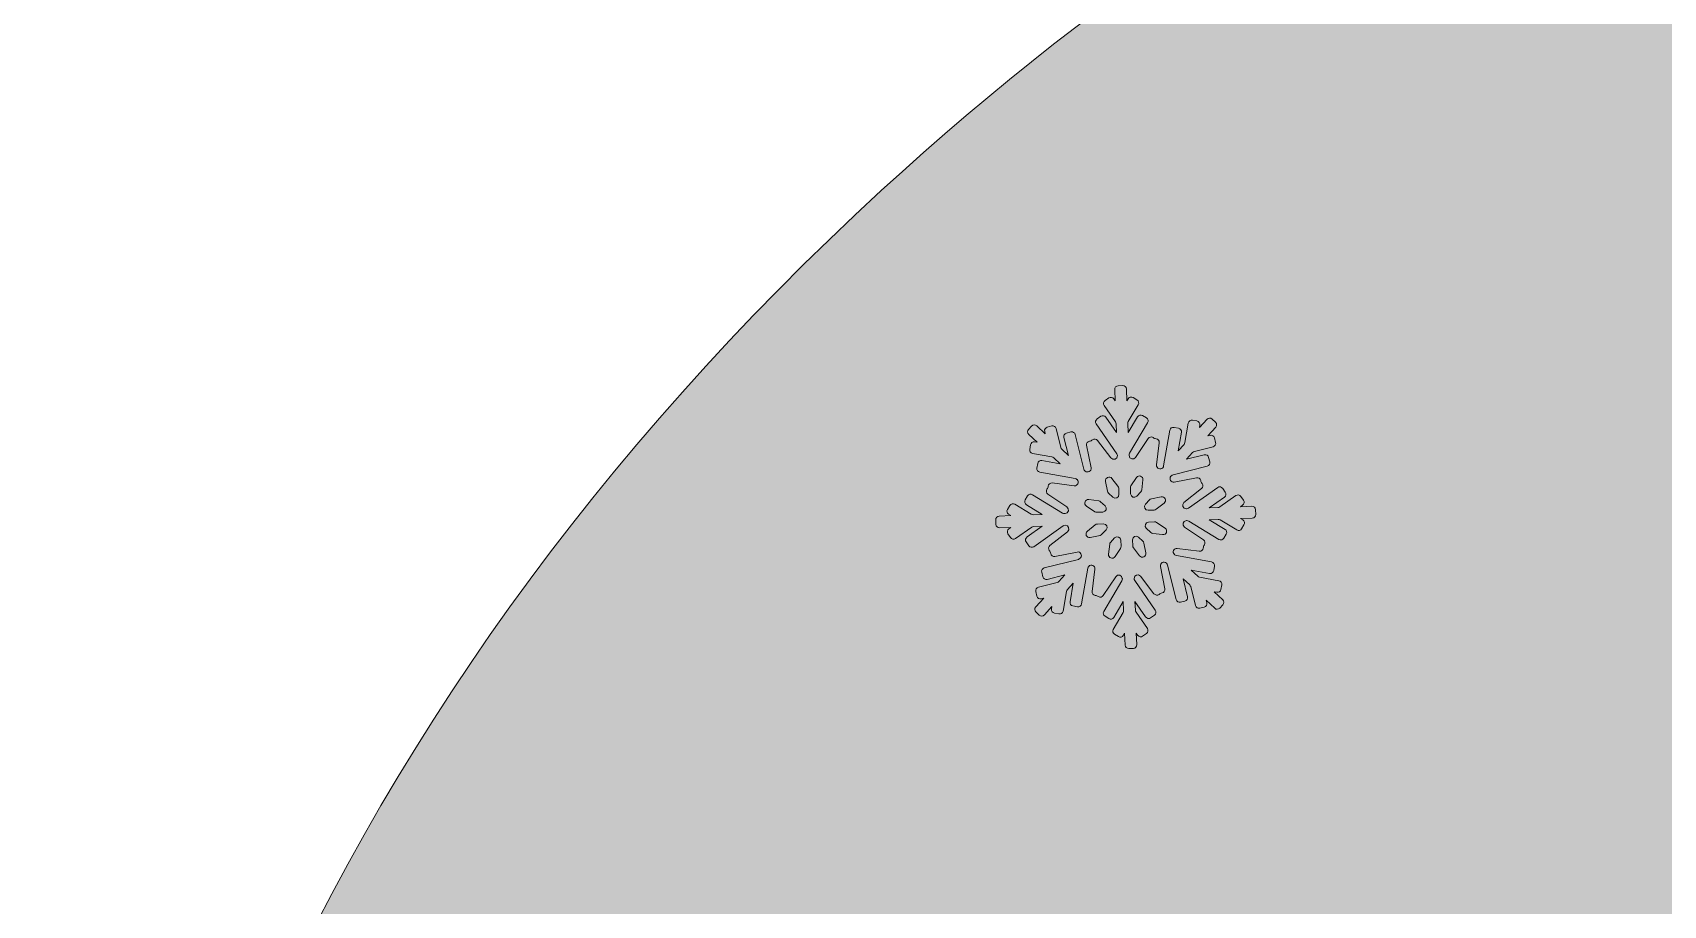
# Model space of a CAD drawing. Header units: millimetres. Extents: x 34 to 236, y -119 to -9.
# Drawn here: x 147.56 to 174.34, y -51.97 to -37.63 of the extents above; entities that cross this region are included whole.
import ezdxf

# ---------------------------------------------------------------- set-up
doc = ezdxf.new("R2010")
doc.units = ezdxf.units.MM
doc.header["$MEASUREMENT"] = 0
doc.layers.add('engraving', color=7, linetype='Continuous')
doc.layers.add('Layer 1', color=7, linetype='Continuous')

msp = doc.modelspace()

# ---------------------------------------------------------------- hatches: boundary and pattern name
at = {"layer": 'Layer 1'}
h = msp.add_hatch(color=2, dxfattribs=at)
h.dxf.hatch_style = 2
edge = h.paths.add_edge_path()
edge.add_spline(control_points=[(197.497, -92.512), (191.491, -92.512), (186.833, -90.51), (183.526, -86.507), (180.218, -82.504), (178.565, -77.807), (178.565, -72.416), (178.565, -67.026), (180.218, -62.368), (183.526, -58.444), (186.833, -54.52), (191.491, -52.557), (197.497, -52.557), (204.808, -52.557), (211.706, -56.41), (218.192, -64.114), (218.192, -64.114), (235.688, -44.397), (235.688, -44.397), (229.638, -38.435), (223.251, -34.115), (216.527, -31.439), (212.908, -29.998), (209.363, -28.949), (205.889, -28.284), (205.889, -28.284), (205.889, -26.056), (205.889, -26.056), (205.889, -23.296), (203.734, -21.019), (201.025, -20.813), (202.642, -19.614), (203.696, -17.697), (203.696, -15.529), (203.696, -11.896), (200.75, -8.95), (197.116, -8.95), (193.483, -8.95), (190.537, -11.896), (190.537, -15.529), (190.537, -17.697), (191.59, -19.614), (193.208, -20.813), (190.499, -21.019), (188.344, -23.296), (188.344, -26.056), (188.344, -26.056), (188.344, -27.991), (188.344, -27.991), (177.785, -29.407), (168.834, -33.484), (161.493, -40.226), (152.201, -48.762), (147.555, -59.623), (147.555, -72.811), (147.555, -86.334), (152.114, -97.405), (161.232, -106.023), (170.35, -114.642), (181.916, -118.95), (195.93, -118.95), (203.764, -118.95), (211.108, -117.231), (217.963, -113.794), (224.818, -110.356), (230.726, -105.894), (235.688, -100.411), (235.688, -100.411), (218.192, -82.809), (218.192, -82.809), (211.358, -89.278), (204.46, -92.512), (197.497, -92.512)], knot_values=[0, 0, 0, 0, 1, 1, 1, 2, 2, 2, 3, 3, 3, 4, 4, 4, 5, 5, 5, 6, 6, 6, 7, 7, 7, 8, 8, 8, 9, 9, 9, 10, 10, 10, 11, 11, 11, 12, 12, 12, 13, 13, 13, 14, 14, 14, 15, 15, 15, 16, 16, 16, 17, 17, 17, 18, 18, 18, 19, 19, 19, 20, 20, 20, 21, 21, 21, 22, 22, 22, 23, 23, 23, 24, 24, 24, 24], degree=3, periodic=1)
edge = h.paths.add_edge_path()
edge.add_spline(control_points=[(193.024, -15.529), (193.024, -13.273), (194.86, -11.437), (197.116, -11.437), (199.373, -11.437), (201.209, -13.273), (201.209, -15.529), (201.209, -17.786), (199.373, -19.622), (197.116, -19.622), (194.86, -19.622), (193.024, -17.786), (193.024, -15.529)], knot_values=[0, 0, 0, 0, 1, 1, 1, 2, 2, 2, 3, 3, 3, 4, 4, 4, 4], degree=3, periodic=1)

# ---------------------------------------------------------------- linework, layer by layer
at = {"layer": 'engraving', "lineweight": 0}
for points, knots in [([(167.639, -45.469), (167.638, -45.436), (167.61, -45.411), (167.578, -45.412), (167.578, -45.412), (167.392, -45.42), (167.392, -45.42), (167.392, -45.42), (167.426, -45.395), (167.426, -45.395), (167.452, -45.377), (167.459, -45.34), (167.441, -45.314), (167.441, -45.314), (167.397, -45.251), (167.397, -45.251), (167.379, -45.224), (167.342, -45.218), (167.315, -45.237), (167.315, -45.237), (167.051, -45.423), (167.051, -45.423), (167.041, -45.43), (167.03, -45.433), (167.019, -45.434), (167.019, -45.434), (166.876, -45.439), (166.876, -45.439), (166.876, -45.439), (167.128, -45.262), (167.128, -45.262), (167.154, -45.243), (167.161, -45.207), (167.142, -45.181), (167.142, -45.181), (167.099, -45.118), (167.099, -45.118), (167.08, -45.091), (167.044, -45.085), (167.017, -45.103), (167.017, -45.103), (166.536, -45.443), (166.536, -45.443), (166.526, -45.45), (166.515, -45.453), (166.504, -45.454), (166.504, -45.454), (166.501, -45.454), (166.501, -45.454), (166.445, -45.456), (166.418, -45.385), (166.463, -45.349), (166.463, -45.349), (166.751, -45.122), (166.751, -45.122), (166.777, -45.102), (166.781, -45.066), (166.762, -45.04), (166.762, -45.04), (166.752, -45.028), (166.752, -45.028), (166.747, -45.021), (166.743, -45.013), (166.741, -45.004), (166.741, -45.004), (166.738, -44.989), (166.738, -44.989), (166.732, -44.957), (166.701, -44.937), (166.669, -44.943), (166.669, -44.943), (166.305, -45.016), (166.305, -45.016), (166.249, -45.027), (166.212, -44.96), (166.25, -44.919), (166.25, -44.919), (166.256, -44.912), (166.256, -44.912), (166.264, -44.903), (166.274, -44.897), (166.285, -44.895), (166.285, -44.895), (166.844, -44.754), (166.844, -44.754), (166.876, -44.747), (166.895, -44.715), (166.887, -44.683), (166.887, -44.683), (166.869, -44.609), (166.869, -44.609), (166.861, -44.578), (166.829, -44.558), (166.797, -44.566), (166.797, -44.566), (166.505, -44.64), (166.505, -44.64), (166.505, -44.64), (166.606, -44.529), (166.606, -44.529), (166.613, -44.521), (166.623, -44.515), (166.635, -44.512), (166.635, -44.512), (166.941, -44.435), (166.941, -44.435), (166.972, -44.427), (166.991, -44.395), (166.983, -44.364), (166.983, -44.364), (166.965, -44.29), (166.965, -44.29), (166.957, -44.258), (166.925, -44.239), (166.894, -44.247), (166.894, -44.247), (166.854, -44.257), (166.854, -44.257), (166.854, -44.257), (166.985, -44.113), (166.985, -44.113), (167.007, -44.089), (167.005, -44.053), (166.982, -44.031), (166.982, -44.031), (166.926, -43.979), (166.926, -43.979), (166.903, -43.957), (166.865, -43.958), (166.843, -43.982), (166.843, -43.982), (166.718, -44.12), (166.718, -44.12), (166.718, -44.12), (166.725, -44.079), (166.725, -44.079), (166.73, -44.047), (166.709, -44.017), (166.677, -44.011), (166.677, -44.011), (166.603, -43.997), (166.603, -43.997), (166.571, -43.992), (166.541, -44.013), (166.535, -44.045), (166.535, -44.045), (166.479, -44.367), (166.479, -44.367), (166.477, -44.378), (166.472, -44.389), (166.465, -44.397), (166.465, -44.397), (166.368, -44.502), (166.368, -44.502), (166.368, -44.502), (166.421, -44.197), (166.421, -44.197), (166.427, -44.166), (166.406, -44.135), (166.374, -44.13), (166.374, -44.13), (166.3, -44.116), (166.3, -44.116), (166.268, -44.11), (166.237, -44.132), (166.232, -44.164), (166.232, -44.164), (166.13, -44.75), (166.13, -44.75), (166.128, -44.761), (166.123, -44.771), (166.115, -44.78), (166.115, -44.78), (166.115, -44.78), (166.115, -44.78), (166.077, -44.822), (166.007, -44.79), (166.014, -44.733), (166.014, -44.733), (166.058, -44.368), (166.058, -44.368), (166.062, -44.336), (166.039, -44.307), (166.007, -44.303), (166.007, -44.303), (165.993, -44.301), (165.993, -44.301), (165.984, -44.3), (165.975, -44.296), (165.968, -44.291), (165.968, -44.291), (165.956, -44.283), (165.956, -44.283), (165.929, -44.265), (165.892, -44.272), (165.874, -44.3), (165.874, -44.3), (165.67, -44.609), (165.67, -44.609), (165.638, -44.657), (165.565, -44.636), (165.562, -44.579), (165.562, -44.579), (165.562, -44.573), (165.562, -44.573), (165.562, -44.561), (165.564, -44.55), (165.57, -44.54), (165.57, -44.54), (165.867, -44.04), (165.867, -44.04), (165.883, -44.013), (165.875, -43.977), (165.847, -43.96), (165.847, -43.96), (165.782, -43.921), (165.782, -43.921), (165.755, -43.904), (165.718, -43.913), (165.702, -43.941), (165.702, -43.941), (165.547, -44.201), (165.547, -44.201), (165.547, -44.201), (165.541, -44.051), (165.541, -44.051), (165.541, -44.04), (165.543, -44.029), (165.549, -44.019), (165.549, -44.019), (165.712, -43.745), (165.712, -43.745), (165.728, -43.717), (165.72, -43.681), (165.692, -43.665), (165.692, -43.665), (165.627, -43.625), (165.627, -43.625), (165.599, -43.608), (165.563, -43.617), (165.546, -43.645), (165.546, -43.645), (165.526, -43.68), (165.526, -43.68), (165.526, -43.68), (165.518, -43.486), (165.518, -43.486), (165.517, -43.453), (165.49, -43.428), (165.457, -43.429), (165.457, -43.429), (165.382, -43.432), (165.382, -43.432), (165.35, -43.434), (165.324, -43.461), (165.326, -43.493), (165.326, -43.493), (165.333, -43.681), (165.333, -43.681), (165.333, -43.681), (165.31, -43.648), (165.31, -43.648), (165.292, -43.621), (165.255, -43.614), (165.228, -43.633), (165.228, -43.633), (165.167, -43.677), (165.167, -43.677), (165.14, -43.695), (165.134, -43.732), (165.152, -43.758), (165.152, -43.758), (165.338, -44.027), (165.338, -44.027), (165.345, -44.036), (165.348, -44.047), (165.349, -44.058), (165.349, -44.058), (165.354, -44.202), (165.354, -44.202), (165.354, -44.202), (165.18, -43.949), (165.18, -43.949), (165.161, -43.922), (165.124, -43.916), (165.098, -43.934), (165.098, -43.934), (165.036, -43.978), (165.036, -43.978), (165.01, -43.997), (165.003, -44.033), (165.021, -44.059), (165.021, -44.059), (165.359, -44.548), (165.359, -44.548), (165.366, -44.557), (165.369, -44.568), (165.37, -44.579), (165.37, -44.579), (165.37, -44.58), (165.37, -44.58), (165.372, -44.637), (165.3, -44.664), (165.265, -44.618), (165.265, -44.618), (165.043, -44.33), (165.043, -44.33), (165.023, -44.304), (164.985, -44.299), (164.96, -44.32), (164.96, -44.32), (164.949, -44.328), (164.949, -44.328), (164.942, -44.334), (164.933, -44.338), (164.924, -44.34), (164.924, -44.34), (164.91, -44.342), (164.91, -44.342), (164.879, -44.349), (164.858, -44.379), (164.864, -44.411), (164.864, -44.411), (164.937, -44.779), (164.937, -44.779), (164.948, -44.835), (164.881, -44.872), (164.839, -44.833), (164.839, -44.833), (164.836, -44.83), (164.836, -44.83), (164.827, -44.822), (164.822, -44.812), (164.819, -44.801), (164.819, -44.801), (164.678, -44.234), (164.678, -44.234), (164.671, -44.203), (164.639, -44.183), (164.607, -44.191), (164.607, -44.191), (164.534, -44.21), (164.534, -44.21), (164.503, -44.217), (164.484, -44.249), (164.492, -44.281), (164.492, -44.281), (164.565, -44.577), (164.565, -44.577), (164.565, -44.577), (164.457, -44.475), (164.457, -44.475), (164.448, -44.468), (164.442, -44.458), (164.44, -44.447), (164.44, -44.447), (164.363, -44.136), (164.363, -44.136), (164.355, -44.104), (164.323, -44.085), (164.292, -44.093), (164.292, -44.093), (164.219, -44.111), (164.219, -44.111), (164.187, -44.119), (164.168, -44.151), (164.176, -44.182), (164.176, -44.182), (164.186, -44.222), (164.186, -44.222), (164.186, -44.222), (164.045, -44.091), (164.045, -44.091), (164.021, -44.068), (163.984, -44.07), (163.962, -44.094), (163.962, -44.094), (163.911, -44.15), (163.911, -44.15), (163.889, -44.174), (163.89, -44.21), (163.914, -44.232), (163.914, -44.232), (164.052, -44.361), (164.052, -44.361), (164.052, -44.361), (164.011, -44.354), (164.011, -44.354), (163.979, -44.348), (163.949, -44.369), (163.943, -44.401), (163.943, -44.401), (163.93, -44.477), (163.93, -44.477), (163.925, -44.508), (163.946, -44.539), (163.977, -44.544), (163.977, -44.544), (164.296, -44.602), (164.296, -44.602), (164.307, -44.604), (164.317, -44.609), (164.325, -44.617), (164.325, -44.617), (164.431, -44.715), (164.431, -44.715), (164.431, -44.715), (164.13, -44.661), (164.13, -44.661), (164.098, -44.655), (164.067, -44.677), (164.061, -44.709), (164.061, -44.709), (164.048, -44.784), (164.048, -44.784), (164.043, -44.816), (164.064, -44.846), (164.096, -44.852), (164.096, -44.852), (164.675, -44.957), (164.675, -44.957), (164.686, -44.959), (164.696, -44.964), (164.704, -44.971), (164.704, -44.971), (164.707, -44.974), (164.707, -44.974), (164.749, -45.013), (164.716, -45.082), (164.66, -45.075), (164.66, -45.075), (164.299, -45.029), (164.299, -45.029), (164.267, -45.025), (164.237, -45.048), (164.233, -45.08), (164.233, -45.08), (164.232, -45.095), (164.232, -45.095), (164.23, -45.104), (164.227, -45.113), (164.222, -45.12), (164.222, -45.12), (164.214, -45.133), (164.214, -45.133), (164.196, -45.159), (164.203, -45.195), (164.23, -45.213), (164.23, -45.213), (164.541, -45.424), (164.541, -45.424), (164.588, -45.456), (164.567, -45.529), (164.51, -45.531), (164.51, -45.531), (164.503, -45.532), (164.503, -45.532), (164.491, -45.532), (164.48, -45.529), (164.47, -45.523), (164.47, -45.523), (163.976, -45.222), (163.976, -45.222), (163.948, -45.205), (163.912, -45.214), (163.895, -45.242), (163.895, -45.242), (163.856, -45.308), (163.856, -45.308), (163.84, -45.335), (163.849, -45.371), (163.876, -45.388), (163.876, -45.388), (164.136, -45.546), (164.136, -45.546), (164.136, -45.546), (163.988, -45.551), (163.988, -45.551), (163.976, -45.552), (163.965, -45.549), (163.955, -45.543), (163.955, -45.543), (163.684, -45.378), (163.684, -45.378), (163.656, -45.361), (163.62, -45.37), (163.603, -45.398), (163.603, -45.398), (163.565, -45.464), (163.565, -45.464), (163.548, -45.491), (163.557, -45.527), (163.584, -45.544), (163.584, -45.544), (163.621, -45.566), (163.621, -45.566), (163.621, -45.566), (163.428, -45.573), (163.428, -45.573), (163.396, -45.574), (163.371, -45.602), (163.372, -45.634), (163.372, -45.634), (163.375, -45.711), (163.375, -45.711), (163.376, -45.743), (163.403, -45.768), (163.436, -45.767), (163.436, -45.767), (163.622, -45.76), (163.622, -45.76), (163.622, -45.76), (163.588, -45.784), (163.588, -45.784), (163.561, -45.803), (163.555, -45.839), (163.573, -45.865), (163.573, -45.865), (163.617, -45.928), (163.617, -45.928), (163.635, -45.955), (163.672, -45.961), (163.699, -45.943), (163.699, -45.943), (163.963, -45.756), (163.963, -45.756), (163.972, -45.749), (163.983, -45.746), (163.995, -45.745), (163.995, -45.745), (164.137, -45.74), (164.137, -45.74), (164.137, -45.74), (163.886, -45.917), (163.886, -45.917), (163.86, -45.936), (163.853, -45.972), (163.871, -45.999), (163.871, -45.999), (163.915, -46.061), (163.915, -46.061), (163.933, -46.088), (163.97, -46.095), (163.997, -46.076), (163.997, -46.076), (164.478, -45.736), (164.478, -45.736), (164.487, -45.729), (164.498, -45.726), (164.51, -45.725), (164.51, -45.725), (164.513, -45.725), (164.513, -45.725), (164.569, -45.723), (164.596, -45.795), (164.551, -45.83), (164.551, -45.83), (164.262, -46.057), (164.262, -46.057), (164.237, -46.077), (164.233, -46.113), (164.252, -46.139), (164.252, -46.139), (164.261, -46.151), (164.261, -46.151), (164.267, -46.158), (164.271, -46.166), (164.273, -46.175), (164.273, -46.175), (164.275, -46.19), (164.275, -46.19), (164.282, -46.222), (164.313, -46.243), (164.344, -46.236), (164.344, -46.236), (164.709, -46.164), (164.709, -46.164), (164.764, -46.153), (164.802, -46.219), (164.764, -46.261), (164.764, -46.261), (164.758, -46.267), (164.758, -46.267), (164.75, -46.276), (164.74, -46.282), (164.729, -46.285), (164.729, -46.285), (164.17, -46.425), (164.17, -46.425), (164.138, -46.433), (164.119, -46.464), (164.127, -46.496), (164.127, -46.496), (164.145, -46.57), (164.145, -46.57), (164.153, -46.602), (164.185, -46.621), (164.216, -46.613), (164.216, -46.613), (164.509, -46.539), (164.509, -46.539), (164.509, -46.539), (164.408, -46.65), (164.408, -46.65), (164.401, -46.658), (164.39, -46.664), (164.379, -46.667), (164.379, -46.667), (164.073, -46.744), (164.073, -46.744), (164.042, -46.752), (164.023, -46.784), (164.03, -46.815), (164.03, -46.815), (164.049, -46.889), (164.049, -46.889), (164.057, -46.921), (164.088, -46.94), (164.12, -46.932), (164.12, -46.932), (164.16, -46.922), (164.16, -46.922), (164.16, -46.922), (164.029, -47.066), (164.029, -47.066), (164.007, -47.09), (164.008, -47.126), (164.032, -47.148), (164.032, -47.148), (164.087, -47.2), (164.087, -47.2), (164.111, -47.223), (164.149, -47.221), (164.171, -47.197), (164.171, -47.197), (164.296, -47.059), (164.296, -47.059), (164.296, -47.059), (164.289, -47.101), (164.289, -47.101), (164.284, -47.132), (164.305, -47.163), (164.336, -47.168), (164.336, -47.168), (164.411, -47.182), (164.411, -47.182), (164.443, -47.188), (164.473, -47.166), (164.479, -47.134), (164.479, -47.134), (164.535, -46.812), (164.535, -46.812), (164.537, -46.801), (164.542, -46.79), (164.549, -46.782), (164.549, -46.782), (164.645, -46.677), (164.645, -46.677), (164.645, -46.677), (164.592, -46.982), (164.592, -46.982), (164.587, -47.013), (164.608, -47.044), (164.64, -47.049), (164.64, -47.049), (164.714, -47.063), (164.714, -47.063), (164.746, -47.069), (164.776, -47.047), (164.782, -47.015), (164.782, -47.015), (164.884, -46.429), (164.884, -46.429), (164.886, -46.418), (164.891, -46.408), (164.899, -46.4), (164.899, -46.4), (164.899, -46.4), (164.899, -46.4), (164.937, -46.357), (165.007, -46.389), (165, -46.446), (165, -46.446), (164.956, -46.811), (164.956, -46.811), (164.952, -46.843), (164.974, -46.872), (165.006, -46.877), (165.006, -46.877), (165.02, -46.878), (165.02, -46.878), (165.03, -46.879), (165.038, -46.883), (165.046, -46.888), (165.046, -46.888), (165.058, -46.896), (165.058, -46.896), (165.085, -46.914), (165.121, -46.907), (165.139, -46.88), (165.139, -46.88), (165.344, -46.57), (165.344, -46.57), (165.375, -46.522), (165.449, -46.543), (165.451, -46.6), (165.451, -46.6), (165.452, -46.606), (165.452, -46.606), (165.452, -46.618), (165.449, -46.629), (165.444, -46.639), (165.444, -46.639), (165.147, -47.139), (165.147, -47.139), (165.13, -47.167), (165.139, -47.202), (165.167, -47.219), (165.167, -47.219), (165.231, -47.258), (165.231, -47.258), (165.259, -47.275), (165.296, -47.266), (165.312, -47.238), (165.312, -47.238), (165.467, -46.978), (165.467, -46.978), (165.467, -46.978), (165.473, -47.128), (165.473, -47.128), (165.473, -47.139), (165.47, -47.15), (165.465, -47.16), (165.465, -47.16), (165.302, -47.435), (165.302, -47.435), (165.285, -47.462), (165.294, -47.498), (165.322, -47.515), (165.322, -47.515), (165.386, -47.554), (165.386, -47.554), (165.414, -47.571), (165.451, -47.562), (165.467, -47.534), (165.467, -47.534), (165.488, -47.499), (165.488, -47.499), (165.488, -47.499), (165.496, -47.694), (165.496, -47.694), (165.497, -47.726), (165.524, -47.751), (165.557, -47.75), (165.557, -47.75), (165.632, -47.747), (165.632, -47.747), (165.664, -47.746), (165.689, -47.718), (165.688, -47.686), (165.688, -47.686), (165.68, -47.498), (165.68, -47.498), (165.68, -47.498), (165.703, -47.531), (165.703, -47.531), (165.722, -47.558), (165.759, -47.565), (165.785, -47.546), (165.785, -47.546), (165.847, -47.502), (165.847, -47.502), (165.873, -47.484), (165.88, -47.448), (165.862, -47.421), (165.862, -47.421), (165.676, -47.152), (165.676, -47.152), (165.669, -47.143), (165.666, -47.132), (165.665, -47.121), (165.665, -47.121), (165.659, -46.977), (165.659, -46.977), (165.659, -46.977), (165.834, -47.23), (165.834, -47.23), (165.853, -47.257), (165.89, -47.263), (165.916, -47.245), (165.916, -47.245), (165.978, -47.201), (165.978, -47.201), (166.004, -47.182), (166.011, -47.146), (165.992, -47.12), (165.992, -47.12), (165.654, -46.631), (165.654, -46.631), (165.648, -46.622), (165.645, -46.611), (165.644, -46.6), (165.644, -46.6), (165.644, -46.599), (165.644, -46.599), (165.642, -46.542), (165.714, -46.516), (165.749, -46.561), (165.749, -46.561), (165.971, -46.849), (165.971, -46.849), (165.991, -46.875), (166.028, -46.88), (166.054, -46.86), (166.054, -46.86), (166.065, -46.851), (166.065, -46.851), (166.072, -46.845), (166.081, -46.841), (166.09, -46.84), (166.09, -46.84), (166.104, -46.837), (166.104, -46.837), (166.135, -46.831), (166.156, -46.8), (166.15, -46.768), (166.15, -46.768), (166.077, -46.4), (166.077, -46.4), (166.066, -46.344), (166.133, -46.307), (166.175, -46.346), (166.175, -46.346), (166.178, -46.349), (166.178, -46.349), (166.186, -46.357), (166.192, -46.367), (166.195, -46.378), (166.195, -46.378), (166.335, -46.945), (166.335, -46.945), (166.343, -46.977), (166.375, -46.996), (166.406, -46.988), (166.406, -46.988), (166.479, -46.97), (166.479, -46.97), (166.511, -46.962), (166.53, -46.93), (166.522, -46.899), (166.522, -46.899), (166.449, -46.602), (166.449, -46.602), (166.449, -46.602), (166.557, -46.704), (166.557, -46.704), (166.566, -46.712), (166.571, -46.722), (166.574, -46.733), (166.574, -46.733), (166.651, -47.044), (166.651, -47.044), (166.659, -47.075), (166.691, -47.094), (166.722, -47.086), (166.722, -47.086), (166.795, -47.068), (166.795, -47.068), (166.827, -47.06), (166.846, -47.028), (166.838, -46.997), (166.838, -46.997), (166.828, -46.957), (166.828, -46.957), (166.828, -46.957), (166.969, -47.089), (166.969, -47.089), (166.993, -47.111), (167.03, -47.109), (167.052, -47.085), (167.052, -47.085), (167.103, -47.029), (167.103, -47.029), (167.125, -47.005), (167.123, -46.969), (167.1, -46.947), (167.1, -46.947), (166.962, -46.818), (166.962, -46.818), (166.962, -46.818), (167.002, -46.825), (167.002, -46.825), (167.034, -46.831), (167.065, -46.81), (167.071, -46.778), (167.071, -46.778), (167.084, -46.702), (167.084, -46.702), (167.089, -46.671), (167.068, -46.64), (167.036, -46.635), (167.036, -46.635), (166.718, -46.577), (166.718, -46.577), (166.707, -46.575), (166.697, -46.57), (166.689, -46.562), (166.689, -46.562), (166.583, -46.464), (166.583, -46.464), (166.583, -46.464), (166.884, -46.518), (166.884, -46.518), (166.916, -46.524), (166.947, -46.502), (166.952, -46.47), (166.952, -46.47), (166.966, -46.395), (166.966, -46.395), (166.971, -46.363), (166.95, -46.333), (166.918, -46.327), (166.918, -46.327), (166.339, -46.223), (166.339, -46.223), (166.328, -46.221), (166.318, -46.215), (166.309, -46.208), (166.309, -46.208), (166.307, -46.205), (166.307, -46.205), (166.265, -46.166), (166.298, -46.097), (166.354, -46.104), (166.354, -46.104), (166.715, -46.15), (166.715, -46.15), (166.747, -46.154), (166.777, -46.131), (166.781, -46.099), (166.781, -46.099), (166.782, -46.084), (166.782, -46.084), (166.783, -46.075), (166.787, -46.067), (166.792, -46.059), (166.792, -46.059), (166.8, -46.046), (166.8, -46.046), (166.818, -46.02), (166.81, -45.984), (166.784, -45.966), (166.784, -45.966), (166.473, -45.755), (166.473, -45.755), (166.426, -45.723), (166.447, -45.65), (166.504, -45.648), (166.504, -45.648), (166.511, -45.648), (166.511, -45.648), (166.522, -45.647), (166.534, -45.65), (166.544, -45.656), (166.544, -45.656), (167.038, -45.957), (167.038, -45.957), (167.066, -45.974), (167.102, -45.965), (167.119, -45.937), (167.119, -45.937), (167.158, -45.872), (167.158, -45.872), (167.174, -45.844), (167.165, -45.808), (167.138, -45.792), (167.138, -45.792), (166.878, -45.633), (166.878, -45.633), (166.878, -45.633), (167.026, -45.628), (167.026, -45.628), (167.037, -45.627), (167.049, -45.63), (167.059, -45.636), (167.059, -45.636), (167.33, -45.801), (167.33, -45.801), (167.357, -45.818), (167.394, -45.809), (167.41, -45.781), (167.41, -45.781), (167.449, -45.715), (167.449, -45.715), (167.466, -45.688), (167.457, -45.652), (167.429, -45.635), (167.429, -45.635), (167.393, -45.613), (167.393, -45.613), (167.393, -45.613), (167.586, -45.606), (167.586, -45.606), (167.618, -45.605), (167.643, -45.577), (167.642, -45.545), (167.642, -45.545), (167.639, -45.469), (167.639, -45.469)], [0, 0, 0, 0, 1, 1, 1, 2, 2, 2, 3, 3, 3, 4, 4, 4, 5, 5, 5, 6, 6, 6, 7, 7, 7, 8, 8, 8, 9, 9, 9, 10, 10, 10, 11, 11, 11, 12, 12, 12, 13, 13, 13, 14, 14, 14, 15, 15, 15, 16, 16, 16, 17, 17, 17, 18, 18, 18, 19, 19, 19, 20, 20, 20, 21, 21, 21, 22, 22, 22, 23, 23, 23, 24, 24, 24, 25, 25, 25, 26, 26, 26, 27, 27, 27, 28, 28, 28, 29, 29, 29, 30, 30, 30, 31, 31, 31, 32, 32, 32, 33, 33, 33, 34, 34, 34, 35, 35, 35, 36, 36, 36, 37, 37, 37, 38, 38, 38, 39, 39, 39, 40, 40, 40, 41, 41, 41, 42, 42, 42, 43, 43, 43, 44, 44, 44, 45, 45, 45, 46, 46, 46, 47, 47, 47, 48, 48, 48, 49, 49, 49, 50, 50, 50, 51, 51, 51, 52, 52, 52, 53, 53, 53, 54, 54, 54, 55, 55, 55, 56, 56, 56, 57, 57, 57, 58, 58, 58, 59, 59, 59, 60, 60, 60, 61, 61, 61, 62, 62, 62, 63, 63, 63, 64, 64, 64, 65, 65, 65, 66, 66, 66, 67, 67, 67, 68, 68, 68, 69, 69, 69, 70, 70, 70, 71, 71, 71, 72, 72, 72, 73, 73, 73, 74, 74, 74, 75, 75, 75, 76, 76, 76, 77, 77, 77, 78, 78, 78, 79, 79, 79, 80, 80, 80, 81, 81, 81, 82, 82, 82, 83, 83, 83, 84, 84, 84, 85, 85, 85, 86, 86, 86, 87, 87, 87, 88, 88, 88, 89, 89, 89, 90, 90, 90, 91, 91, 91, 92, 92, 92, 93, 93, 93, 94, 94, 94, 95, 95, 95, 96, 96, 96, 97, 97, 97, 98, 98, 98, 99, 99, 99, 100, 100, 100, 101, 101, 101, 102, 102, 102, 103, 103, 103, 104, 104, 104, 105, 105, 105, 106, 106, 106, 107, 107, 107, 108, 108, 108, 109, 109, 109, 110, 110, 110, 111, 111, 111, 112, 112, 112, 113, 113, 113, 114, 114, 114, 115, 115, 115, 116, 116, 116, 117, 117, 117, 118, 118, 118, 119, 119, 119, 120, 120, 120, 121, 121, 121, 122, 122, 122, 123, 123, 123, 124, 124, 124, 125, 125, 125, 126, 126, 126, 127, 127, 127, 128, 128, 128, 129, 129, 129, 130, 130, 130, 131, 131, 131, 132, 132, 132, 133, 133, 133, 134, 134, 134, 135, 135, 135, 136, 136, 136, 137, 137, 137, 138, 138, 138, 139, 139, 139, 140, 140, 140, 141, 141, 141, 142, 142, 142, 143, 143, 143, 144, 144, 144, 145, 145, 145, 146, 146, 146, 147, 147, 147, 148, 148, 148, 149, 149, 149, 150, 150, 150, 151, 151, 151, 152, 152, 152, 153, 153, 153, 154, 154, 154, 155, 155, 155, 156, 156, 156, 157, 157, 157, 158, 158, 158, 159, 159, 159, 160, 160, 160, 161, 161, 161, 162, 162, 162, 163, 163, 163, 164, 164, 164, 165, 165, 165, 166, 166, 166, 167, 167, 167, 168, 168, 168, 169, 169, 169, 170, 170, 170, 171, 171, 171, 172, 172, 172, 173, 173, 173, 174, 174, 174, 175, 175, 175, 176, 176, 176, 177, 177, 177, 178, 178, 178, 179, 179, 179, 180, 180, 180, 181, 181, 181, 182, 182, 182, 183, 183, 183, 184, 184, 184, 185, 185, 185, 186, 186, 186, 187, 187, 187, 188, 188, 188, 189, 189, 189, 190, 190, 190, 191, 191, 191, 192, 192, 192, 193, 193, 193, 194, 194, 194, 195, 195, 195, 196, 196, 196, 197, 197, 197, 198, 198, 198, 199, 199, 199, 200, 200, 200, 201, 201, 201, 202, 202, 202, 203, 203, 203, 204, 204, 204, 205, 205, 205, 206, 206, 206, 207, 207, 207, 208, 208, 208, 209, 209, 209, 210, 210, 210, 211, 211, 211, 212, 212, 212, 213, 213, 213, 214, 214, 214, 215, 215, 215, 216, 216, 216, 217, 217, 217, 218, 218, 218, 219, 219, 219, 220, 220, 220, 221, 221, 221, 222, 222, 222, 223, 223, 223, 224, 224, 224, 225, 225, 225, 226, 226, 226, 227, 227, 227, 228, 228, 228, 229, 229, 229, 230, 230, 230, 231, 231, 231, 232, 232, 232, 233, 233, 233, 234, 234, 234, 235, 235, 235, 236, 236, 236, 237, 237, 237, 238, 238, 238, 239, 239, 239, 240, 240, 240, 241, 241, 241, 242, 242, 242, 243, 243, 243, 244, 244, 244, 245, 245, 245, 246, 246, 246, 247, 247, 247, 248, 248, 248, 249, 249, 249, 250, 250, 250, 251, 251, 251, 252, 252, 252, 253, 253, 253, 254, 254, 254, 255, 255, 255, 256, 256, 256, 257, 257, 257, 258, 258, 258, 259, 259, 259, 260, 260, 260, 261, 261, 261, 262, 262, 262, 263, 263, 263, 264, 264, 264, 265, 265, 265, 266, 266, 266, 267, 267, 267, 268, 268, 268, 269, 269, 269, 270, 270, 270, 271, 271, 271, 272, 272, 272, 273, 273, 273, 274, 274, 274, 275, 275, 275, 276, 276, 276, 277, 277, 277, 278, 278, 278, 279, 279, 279, 280, 280, 280, 281, 281, 281, 282, 282, 282, 283, 283, 283, 284, 284, 284, 285, 285, 285, 286, 286, 286, 287, 287, 287, 288, 288, 288, 289, 289, 289, 290, 290, 290, 291, 291, 291, 292, 292, 292, 293, 293, 293, 294, 294, 294, 295, 295, 295, 296, 296, 296, 297, 297, 297, 298, 298, 298, 299, 299, 299, 300, 300, 300, 301, 301, 301, 302, 302, 302, 303, 303, 303, 304, 304, 304, 305, 305, 305, 306, 306, 306, 307, 307, 307, 308, 308, 308, 309, 309, 309, 310, 310, 310, 311, 311, 311, 312, 312, 312, 313, 313, 313, 314, 314, 314, 315, 315, 315, 316, 316, 316, 317, 317, 317, 318, 318, 318, 319, 319, 319, 320, 320, 320, 321, 321, 321, 322, 322, 322, 323, 323, 323, 324, 324, 324, 325, 325, 325, 326, 326, 326, 327, 327, 327, 328, 328, 328, 329, 329, 329, 330, 330, 330, 331, 331, 331, 332, 332, 332, 333, 333, 333, 334, 334, 334, 335, 335, 335, 336, 336, 336, 336]), ([(165.281, -44.956), (165.281, -44.956), (165.379, -45.083), (165.379, -45.083), (165.387, -45.093), (165.391, -45.105), (165.391, -45.117), (165.391, -45.117), (165.395, -45.216), (165.395, -45.216), (165.398, -45.268), (165.335, -45.297), (165.297, -45.261), (165.297, -45.261), (165.226, -45.195), (165.226, -45.195), (165.217, -45.187), (165.211, -45.176), (165.209, -45.163), (165.209, -45.163), (165.177, -45.003), (165.177, -45.003), (165.165, -44.942), (165.243, -44.907), (165.281, -44.956)], [0, 0, 0, 0, 1, 1, 1, 2, 2, 2, 3, 3, 3, 4, 4, 4, 5, 5, 5, 6, 6, 6, 7, 7, 7, 8, 8, 8, 8]), ([(165.588, -45.209), (165.588, -45.209), (165.584, -45.11), (165.584, -45.11), (165.583, -45.097), (165.587, -45.085), (165.593, -45.075), (165.593, -45.075), (165.683, -44.94), (165.683, -44.94), (165.717, -44.888), (165.797, -44.918), (165.79, -44.979), (165.79, -44.979), (165.77, -45.142), (165.77, -45.142), (165.769, -45.154), (165.763, -45.165), (165.755, -45.174), (165.755, -45.174), (165.69, -45.246), (165.69, -45.246), (165.654, -45.285), (165.59, -45.261), (165.588, -45.209)], [0, 0, 0, 0, 1, 1, 1, 2, 2, 2, 3, 3, 3, 4, 4, 4, 5, 5, 5, 6, 6, 6, 7, 7, 7, 8, 8, 8, 8]), ([(165.829, -45.38), (165.829, -45.38), (165.896, -45.306), (165.896, -45.306), (165.905, -45.297), (165.916, -45.291), (165.928, -45.288), (165.928, -45.288), (166.089, -45.256), (166.089, -45.256), (166.15, -45.244), (166.185, -45.322), (166.137, -45.36), (166.137, -45.36), (166.007, -45.462), (166.007, -45.462), (165.997, -45.47), (165.986, -45.474), (165.973, -45.474), (165.973, -45.474), (165.874, -45.478), (165.874, -45.478), (165.822, -45.48), (165.794, -45.419), (165.829, -45.38)], [0, 0, 0, 0, 1, 1, 1, 2, 2, 2, 3, 3, 3, 4, 4, 4, 5, 5, 5, 6, 6, 6, 7, 7, 7, 8, 8, 8, 8]), ([(164.998, -45.501), (164.998, -45.501), (164.861, -45.408), (164.861, -45.408), (164.81, -45.373), (164.84, -45.293), (164.901, -45.301), (164.901, -45.301), (165.063, -45.321), (165.063, -45.321), (165.075, -45.323), (165.086, -45.328), (165.095, -45.337), (165.095, -45.337), (165.169, -45.406), (165.169, -45.406), (165.207, -45.441), (165.183, -45.505), (165.131, -45.507), (165.131, -45.507), (165.034, -45.511), (165.034, -45.511), (165.021, -45.511), (165.009, -45.508), (164.998, -45.501)], [0, 0, 0, 0, 1, 1, 1, 2, 2, 2, 3, 3, 3, 4, 4, 4, 5, 5, 5, 6, 6, 6, 7, 7, 7, 8, 8, 8, 8]), ([(165.185, -45.799), (165.185, -45.799), (165.117, -45.873), (165.117, -45.873), (165.109, -45.882), (165.098, -45.888), (165.086, -45.891), (165.086, -45.891), (164.925, -45.923), (164.925, -45.923), (164.864, -45.935), (164.828, -45.858), (164.877, -45.819), (164.877, -45.819), (165.007, -45.717), (165.007, -45.717), (165.016, -45.71), (165.028, -45.705), (165.041, -45.705), (165.041, -45.705), (165.139, -45.701), (165.139, -45.701), (165.191, -45.699), (165.22, -45.76), (165.185, -45.799)], [0, 0, 0, 0, 1, 1, 1, 2, 2, 2, 3, 3, 3, 4, 4, 4, 5, 5, 5, 6, 6, 6, 7, 7, 7, 8, 8, 8, 8]), ([(166.015, -45.678), (166.015, -45.678), (166.153, -45.772), (166.153, -45.772), (166.204, -45.806), (166.174, -45.886), (166.113, -45.878), (166.113, -45.878), (165.951, -45.858), (165.951, -45.858), (165.939, -45.856), (165.928, -45.851), (165.919, -45.842), (165.919, -45.842), (165.845, -45.773), (165.845, -45.773), (165.807, -45.738), (165.831, -45.674), (165.883, -45.672), (165.883, -45.672), (165.98, -45.668), (165.98, -45.668), (165.993, -45.668), (166.005, -45.671), (166.015, -45.678)], [0, 0, 0, 0, 1, 1, 1, 2, 2, 2, 3, 3, 3, 4, 4, 4, 5, 5, 5, 6, 6, 6, 7, 7, 7, 8, 8, 8, 8]), ([(165.426, -45.97), (165.426, -45.97), (165.43, -46.069), (165.43, -46.069), (165.431, -46.082), (165.427, -46.094), (165.42, -46.104), (165.42, -46.104), (165.331, -46.239), (165.331, -46.239), (165.297, -46.291), (165.216, -46.261), (165.224, -46.2), (165.224, -46.2), (165.244, -46.037), (165.244, -46.037), (165.245, -46.025), (165.25, -46.014), (165.259, -46.005), (165.259, -46.005), (165.324, -45.933), (165.324, -45.933), (165.359, -45.895), (165.424, -45.918), (165.426, -45.97)], [0, 0, 0, 0, 1, 1, 1, 2, 2, 2, 3, 3, 3, 4, 4, 4, 5, 5, 5, 6, 6, 6, 7, 7, 7, 8, 8, 8, 8]), ([(165.733, -46.224), (165.733, -46.224), (165.635, -46.096), (165.635, -46.096), (165.627, -46.086), (165.623, -46.075), (165.622, -46.063), (165.622, -46.063), (165.618, -45.963), (165.618, -45.963), (165.616, -45.911), (165.679, -45.882), (165.717, -45.918), (165.717, -45.918), (165.788, -45.984), (165.788, -45.984), (165.797, -45.993), (165.803, -46.004), (165.805, -46.016), (165.805, -46.016), (165.837, -46.176), (165.837, -46.176), (165.849, -46.237), (165.771, -46.273), (165.733, -46.224)], [0, 0, 0, 0, 1, 1, 1, 2, 2, 2, 3, 3, 3, 4, 4, 4, 5, 5, 5, 6, 6, 6, 7, 7, 7, 8, 8, 8, 8])]:
    msp.add_open_spline(points, degree=3, knots=knots, dxfattribs=at)
at = {"layer": 'Layer 1', "lineweight": 0}
msp.add_open_spline([(197.497, -92.512), (191.491, -92.512), (186.833, -90.51), (183.526, -86.507), (180.218, -82.504), (178.565, -77.807), (178.565, -72.416), (178.565, -67.026), (180.218, -62.368), (183.526, -58.444), (186.833, -54.52), (191.491, -52.557), (197.497, -52.557), (204.808, -52.557), (211.706, -56.41), (218.192, -64.114), (218.192, -64.114), (235.688, -44.397), (235.688, -44.397), (229.638, -38.435), (223.251, -34.115), (216.527, -31.439), (212.908, -29.998), (209.363, -28.949), (205.889, -28.284), (205.889, -28.284), (205.889, -26.056), (205.889, -26.056), (205.889, -23.296), (203.734, -21.019), (201.025, -20.813), (202.642, -19.614), (203.696, -17.697), (203.696, -15.529), (203.696, -11.896), (200.75, -8.95), (197.116, -8.95), (193.483, -8.95), (190.537, -11.896), (190.537, -15.529), (190.537, -17.697), (191.59, -19.614), (193.208, -20.813), (190.499, -21.019), (188.344, -23.296), (188.344, -26.056), (188.344, -26.056), (188.344, -27.991), (188.344, -27.991), (177.785, -29.407), (168.834, -33.484), (161.493, -40.226), (152.201, -48.762), (147.555, -59.623), (147.555, -72.811), (147.555, -86.334), (152.114, -97.405), (161.232, -106.023), (170.35, -114.642), (181.916, -118.95), (195.93, -118.95), (203.764, -118.95), (211.108, -117.231), (217.963, -113.794), (224.818, -110.356), (230.726, -105.894), (235.688, -100.411), (235.688, -100.411), (218.192, -82.809), (218.192, -82.809), (211.358, -89.278), (204.46, -92.512), (197.497, -92.512)], degree=3, knots=[0, 0, 0, 0, 1, 1, 1, 2, 2, 2, 3, 3, 3, 4, 4, 4, 5, 5, 5, 6, 6, 6, 7, 7, 7, 8, 8, 8, 9, 9, 9, 10, 10, 10, 11, 11, 11, 12, 12, 12, 13, 13, 13, 14, 14, 14, 15, 15, 15, 16, 16, 16, 17, 17, 17, 18, 18, 18, 19, 19, 19, 20, 20, 20, 21, 21, 21, 22, 22, 22, 23, 23, 23, 24, 24, 24, 24], dxfattribs=at)

doc.saveas('drawing.dxf')
